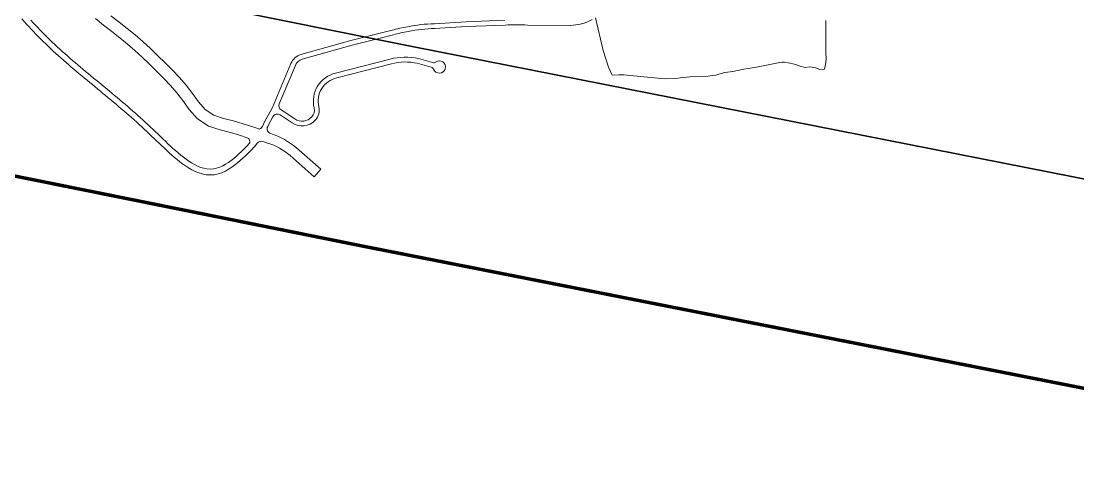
# Model space of a CAD drawing. Header units: inches. Extents: x 175034 to 178872, y 2971410 to 2975180.
# Drawn here: x 175835 to 177377, y 2971410 to 2972056 of the extents above; entities that cross this region are included whole.
import ezdxf

# ---------------------------------------------------------------- set-up
doc = ezdxf.new("R2010")
doc.units = ezdxf.units.IN
doc.header["$MEASUREMENT"] = 0
doc.linetypes.add('ACAD_ISO03W100', pattern=[30, 12, -18])
doc.linetypes.add('DASHDOTX2', pattern=[2, 1, -0.5, 0, -0.5])
doc.layers.add('International Boundary', color=4, linetype='DASHDOTX2')
for name, color, linetype, lineweight in [('Pre-E2-forest environment', 73, 'Continuous', 13), ('pre-E7-internatinal buffer', 10, 'ACAD_ISO03W100', 13), ('Roads-Proposed', 1, 'Continuous', 13)]:
    doc.layers.add(name, color=color, linetype=linetype, lineweight=lineweight)

msp = doc.modelspace()

# ---------------------------------------------------------------- linework, layer by layer
at = {"layer": 'International Boundary', "const_width": 5, "flags": 128}
msp.add_lwpolyline([(175036.7, 2971989.1), (176334.5, 2971727.5), (177932.8, 2971412.1)], dxfattribs=at)
at = {"layer": 'Pre-E2-forest environment', "flags": 128}
msp.add_lwpolyline([(176673.4, 2972061.3), (176684.5, 2972013.6), (176692.5, 2971989), (176697.6, 2971977.5), (176707.3, 2971977.7), (176714.8, 2971977.8), (176743.9, 2971974.8), (176775.3, 2971972.2), (176790.6, 2971972.3), (176797.2, 2971973.4), (176810.9, 2971974.8), (176838.1, 2971975.8), (176843.9, 2971976.7), (176849.3, 2971977.4), (176853.2, 2971978.7), (176862, 2971981), (176873.7, 2971982.9), (176890.1, 2971986), (176902.7, 2971987.9), (176908.3, 2971989.1), (176942.5, 2971996), (176945.7, 2971996.3), (176949.5, 2971996.2), (176954.5, 2971995.5), (176963.9, 2971993.4), (176972.1, 2971990.6), (176979.5, 2971988.7), (176985.7, 2971989.3), (176989.6, 2971988.8), (176994.6, 2971987.9), (177000.8, 2971985.5), (177004.1, 2971985.3), (177007.7, 2971986.1), (177008.3, 2971988.8), (177008.7, 2971990.6), (177009.8, 2971995.6), (177009.9, 2972002), (177009.7, 2972009.6), (177009.4, 2972019.2), (177009.5, 2972029), (177009.4, 2972057.4)], dxfattribs=at)
at = {"layer": 'pre-E7-internatinal buffer', "ltscale": 0.025, "const_width": 2, "flags": 128}
msp.add_lwpolyline([(177932.8, 2971717.9), (176393.2, 2972021.7), (175082.8, 2972285.8), (175082.8, 2971979.8), (176334.5, 2971727.5), (177932.8, 2971412.1)], close=True, dxfattribs=at)
at = {"layer": 'Roads-Proposed', "ltscale": 0.1, "flags": 128}
for points in [[(175836.1, 2972059.6), (175839.5, 2972055.8), (175842.9, 2972052), (175846.3, 2972048.3), (175849.7, 2972044.6), (175853.2, 2972040.9), (175856.7, 2972037.2), (175860.2, 2972033.6), (175863.8, 2972030.1), (175867.4, 2972026.5), (175871, 2972023), (175874.7, 2972019.5), (175878.4, 2972016), (175882, 2972012.6), (175885.8, 2972009.2), (175889.5, 2972005.8), (175893.2, 2972002.5), (175897, 2971999.1), (175900.8, 2971995.8), (175904.6, 2971992.5), (175908.4, 2971989.2), (175912.2, 2971986), (175916.1, 2971982.7), (175919.9, 2971979.5), (175923.8, 2971976.3), (175927.6, 2971973.1), (175931.5, 2971969.9), (175935.3, 2971966.7), (175939.2, 2971963.5), (175943, 2971960.3), (175946.9, 2971957.1), (175950.8, 2971953.9), (175954.6, 2971950.8), (175958.4, 2971947.6), (175962.3, 2971944.4), (175966.1, 2971941.2), (175969.9, 2971938), (175973.7, 2971934.8), (175977.5, 2971931.6), (175981.3, 2971928.3), (175985.1, 2971925.1), (175988.9, 2971921.8), (175992.6, 2971918.6), (175996.4, 2971915.3), (176000.1, 2971912), (176003.8, 2971908.7), (176007.5, 2971905.3), (176011.1, 2971902), (176014.8, 2971898.6), (176018.4, 2971895.2), (176022, 2971891.8), (176025.6, 2971888.4), (176029.2, 2971885), (176032.8, 2971881.5), (176036.4, 2971878), (176040, 2971874.5), (176043.7, 2971871), (176047.3, 2971867.6), (176051.1, 2971864.1), (176054.9, 2971860.7), (176058.7, 2971857.4), (176062.7, 2971854.1), (176066.7, 2971850.9), (176070.9, 2971847.7), (176075.2, 2971844.7), (176079.6, 2971841.9), (176084.3, 2971839.2), (176089.1, 2971836.8), (176094.3, 2971834.7), (176099.6, 2971833.1), (176105.3, 2971832), (176111.1, 2971831.6), (176117, 2971832), (176122.7, 2971833.1), (176128.1, 2971834.9), (176133.2, 2971837.2), (176138, 2971839.9), (176142.5, 2971842.8), (176146.8, 2971845.9), (176151, 2971849.2), (176154.9, 2971852.5), (176158.8, 2971856), (176162.5, 2971859.5), (176166.1, 2971863.1), (176169.7, 2971866.8), (176173.2, 2971870.4), (176173.5, 2971870.7), (176176, 2971873.3), (176179.8, 2971878, -0.304), (176187.8, 2971880.4), (176194.9, 2971878.2, -0.101681), (176227.6, 2971860.1), (176263, 2971829), (176272.6, 2971839.9), (176237.1, 2971871.1, 0.10119), (176199.5, 2971891.9), (176199.5, 2971891.9, -0.4586), (176195, 2971902.3), (176196.7, 2971906), (176202.5, 2971916.5, -0.437922), (176213.2, 2971919.2), (176230.8, 2971907.6, 0.363708), (176264.4, 2971911.5, 0.254355), (176269.6, 2971931.2, -0.420717), (176295.9, 2971973.4), (176375.5, 2971994, -0.118212), (176413.4, 2971994.7), (176433.8, 2971988.9, -0.233705), (176437.1, 2971985.9, 2.9558), (176440.1, 2971996.4, -0.233705), (176435.7, 2971995.6), (176415.2, 2972001.5, 0.118816), (176373.7, 2972000.8), (176294.2, 2971980.2, 0.419804), (176262.8, 2971929.5, -0.254355), (176259.3, 2971916.3, -0.363708), (176234.7, 2971913.4), (176214.7, 2971926.5, -0.361673), (176211.9, 2971935.7), (176235.5, 2971991.6, -0.219552), (176245.4, 2972000.7), (176318.2, 2972021.1), (176378.5, 2972036.4, -0.013406), (176400.2, 2972041.3, -0.042261), (176438.7, 2972045.5), (176485.2, 2972048.4), (176541.5, 2972050.5, -0.018902), (176574.3, 2972050.5), (176636.5, 2972050.1, 0.133406), (176668.4, 2972058.6)], [(175849.2, 2972057.7), (175852.5, 2972054), (175855.9, 2972050.4), (175859.3, 2972046.8), (175862.8, 2972043.2), (175866.3, 2972039.6), (175869.8, 2972036.1), (175873.4, 2972032.6), (175876.9, 2972029.1), (175880.5, 2972025.7), (175884.2, 2972022.2), (175887.8, 2972018.8), (175891.5, 2972015.5), (175895.2, 2972012.1), (175898.9, 2972008.8), (175902.6, 2972005.5), (175906.4, 2972002.2), (175910.2, 2971998.9), (175913.9, 2971995.7), (175917.7, 2971992.4), (175921.6, 2971989.2), (175925.4, 2971986), (175929.2, 2971982.8), (175933, 2971979.6), (175936.9, 2971976.4), (175940.7, 2971973.2), (175944.6, 2971970), (175948.5, 2971966.9), (175952.3, 2971963.7), (175956.2, 2971960.5), (175960, 2971957.3), (175963.9, 2971954.1), (175967.7, 2971950.9), (175971.6, 2971947.7), (175975.4, 2971944.5), (175979.2, 2971941.3), (175983, 2971938), (175986.9, 2971934.8), (175990.7, 2971931.5), (175994.4, 2971928.3), (175998.2, 2971925), (176002, 2971921.7), (176005.7, 2971918.3), (176009.5, 2971915), (176013.2, 2971911.6), (176016.9, 2971908.2), (176020.6, 2971904.8), (176024.2, 2971901.4), (176027.9, 2971898), (176031.5, 2971894.5), (176035.1, 2971891.1), (176038.7, 2971887.6), (176042.3, 2971884.1), (176045.9, 2971880.7), (176049.5, 2971877.2), (176053.1, 2971873.8), (176056.8, 2971870.4), (176060.5, 2971867.1), (176064.2, 2971863.8), (176068, 2971860.7), (176071.9, 2971857.6), (176075.8, 2971854.6), (176079.9, 2971851.8), (176084, 2971849.1), (176088.3, 2971846.7), (176092.6, 2971844.6), (176097.1, 2971842.7), (176101.7, 2971841.3), (176106.4, 2971840.4), (176111.1, 2971840.1), (176115.8, 2971840.4), (176120.5, 2971841.4), (176125, 2971842.9), (176129.4, 2971844.8), (176133.6, 2971847.2), (176137.7, 2971849.8), (176141.7, 2971852.7), (176145.6, 2971855.7), (176149.3, 2971858.9), (176153, 2971862.2), (176156.6, 2971865.7), (176160.1, 2971869.1), (176163.6, 2971872.7), (176164.9, 2971874), (176168.2, 2971877.4, 0.472878), (176164.9, 2971886), (176154.1, 2971889.6), (176140.5, 2971893.7), (176125.7, 2971897.3), (176108.5, 2971902.9), (176092.2, 2971913.9), (176080.3, 2971927.4), (176071.1, 2971940.1), (176062.5, 2971951.5), (176053.3, 2971962.1), (176043.5, 2971972.5), (176033.1, 2971982.8), (176022.4, 2971993.2), (176011.8, 2972003.5), (176001.2, 2972013.4), (175990.4, 2972022.8), (175979, 2972031.9), (175967.3, 2972041.1), (175955.4, 2972050.4), (175943.5, 2972059.9)]]:
    msp.add_lwpolyline(points, format="xyb", dxfattribs=at)
at = {"layer": 'Roads-Proposed', "flags": 128}
msp.add_lwpolyline([(176183, 2971898.6), (176176, 2971900.8), (176159.4, 2971906.3), (176145.1, 2971910.6), (176130.5, 2971914.2), (176116.2, 2971918.8), (176103.9, 2971927.1), (176093.9, 2971938.3), (176085.1, 2971950.5), (176076.1, 2971962.5), (176066.3, 2971973.8), (176056, 2971984.7), (176045.4, 2971995.3), (176034.6, 2972005.7), (176023.8, 2972016.2), (176012.9, 2972026.4), (176001.6, 2972036.3), (175989.9, 2972045.6), (175978.1, 2972054.9), (175966.3, 2972064.2)], dxfattribs=at)
msp.add_lwpolyline([(176541.2, 2972057.5), (176484.8, 2972055.4), (176438.4, 2972052.5, 0.042127), (176398.9, 2972048.1, 0.013406), (176376.7, 2972043.1), (176316.4, 2972027.8), (176243.4, 2972007.4, 0.221074), (176229, 2971994.4), (176202, 2971930.3), (176190.5, 2971909.2), (176187.2, 2971902.4, -0.197039), (176183, 2971898.6, 0.197039)], format="xyb", dxfattribs=at)
msp.add_lwpolyline([(176199.5, 2971891.9), (176199.5, 2971891.9, -0.000003), (176199.5, 2971891.9, -0.000003)], format="xyb", close=True, dxfattribs=at)

doc.saveas('drawing.dxf')
